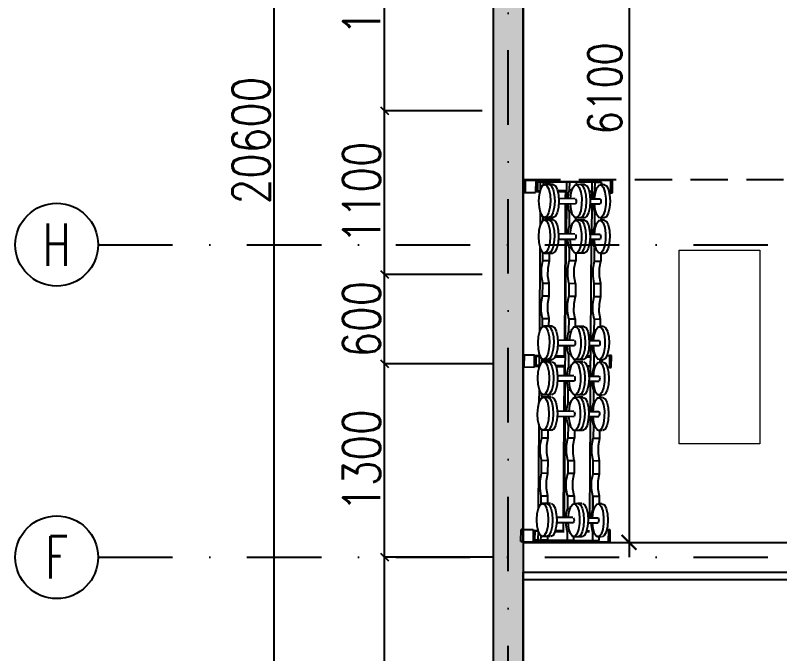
# Model space of a CAD drawing. Extents: x -32840 to 422982, y 280745 to 888746.
# Drawn here: x 210479 to 215614, y 395583 to 399873 of the extents above; entities that cross this region are included whole.
import ezdxf
from ezdxf.enums import TextEntityAlignment as Align

# ---------------------------------------------------------------- set-up
doc = ezdxf.new("R2010")
doc.units = 0
doc.header["$LTSCALE"] = 1000
doc.header["$PDMODE"] = 3
for name, pattern in [('ABOVE', [0.4, 0.2, -0.2]), ('CONTINOUS', [0]), ('DASHDOT', [1, 0.5, -0.25, 0, -0.25]), ('HIDDEN', [0.375, 0.25, -0.125]), ('HIDDEN2', [0.1875, 0.125, -0.0625])]:
    doc.linetypes.add(name, pattern=pattern)
doc.layers.get('Defpoints').update_dxf_attribs({"linetype": 'HIDDEN'})
doc.layers.add('0.05', color=7, linetype='Continuous', lineweight=0, true_color=0x525252)
for name, color, linetype in [('A-COURTS', 2, 'Continuous'), ('a-dim', 3, 'Continuous'), ('A-Duct Above', 20, 'HIDDEN2'), ('A-GRID', 31, 'DASHDOT'), ('A-GRID NO', 40, 'CONTINOUS'), ('A-WAL', 7, 'Continuous'), ('A-WALL', 7, 'CONTINOUS'), ('S-RCWALL', 10, 'Continuous'), ('S-RCWALL HATCH', 165, 'Continuous'), ('STR-BEAMS', 6, 'ABOVE')]:
    doc.layers.add(name, color=color, linetype=linetype)
doc.layers.add('A-Dim grid', color=3, linetype='Continuous', transparency=0.5)
doc.layers.add('A-FUR', color=33, linetype='Continuous', plot=False, transparency=0.5)
doc.styles.add('ROMANS', font='romans.shx', dxfattribs={"width": 0.8})
doc.dimstyles.new('A-Dim Grid', dxfattribs={"dimscale": 100, "dimtxt": 2.5, "dimasz": 0.5, "dimexe": 0, "dimexo": 0, "dimgap": 0.3, "dimtad": 1, "dimdec": 0, "dimlfac": -0.01, "dimzin": 3, "dimdsep": 46, "dimtxsty": 'ROMANS', "dimblk": 'OBLIQUE', "dimcen": 5, "dimclrd": 256, "dimclre": 8, "dimclrt": 4, "dimadec": 0, "dimazin": 0, "dimtfac": 1, "dimtdec": 0, "dimtix": 1, "dimtmove": 1, "dimatfit": 3, "dimfxl": 1, "dimfrac": 2, "dimtolj": 1, "dimtzin": 3, "dimlwd": -1, "dimarcsym": 0})
doc.dimstyles.new('dim-1', dxfattribs={"dimscale": 100, "dimtxt": 2.25, "dimasz": 1, "dimexe": 1, "dimexo": 1, "dimgap": 0.5, "dimtad": 1, "dimdec": 0, "dimzin": 3, "dimdsep": 46, "dimtxsty": 'ROMANS', "dimblk": 'ARCHTICK', "dimcen": 0.0625, "dimdle": 1, "dimclrd": 256, "dimclre": 256, "dimclrt": 6, "dimadec": 0, "dimazin": 0, "dimtfac": 1, "dimtdec": 0, "dimtix": 1, "dimtmove": 1, "dimatfit": 3, "dimfxl": 1, "dimfrac": 2, "dimtolj": 1, "dimtzin": 3, "dimarcsym": 0})

# ---------------------------------------------------------------- blocks, each defined once
blk = doc.blocks.new('A$C015D4CAF')
at = {"layer": 'A-COURTS'}
blk.add_lwpolyline([(0, 9750), (0, 9750), (0, 0), (6400, 0), (6400, 9750)], dxfattribs=at)
blk = doc.blocks.new('_ArchTick')
at = {"color": 0, "linetype": 'ByBlock', "const_width": 0.15}
blk.add_lwpolyline([(-0.5, -0.5), (0.5, 0.5)], dxfattribs=at)
blk = doc.blocks.new('*D2508')
at = {"layer": 'a-dim', "lineweight": -2, "transparency": 16777216}
for p, q in [((214602, 402531.2), (214602, 396231.2)), ((213990.6, 402431.2), (214702, 402431.2)), ((213990.6, 396331.2), (214702, 396331.2))]:
    blk.add_line(p, q, dxfattribs=at)
at = {"layer": 'Defpoints', "color": 0, "transparency": 16777216}
for p in [(213890.6, 402431.2), (213890.6, 396331.2), (214602, 396331.2)]:
    blk.add_point(p, dxfattribs=at)
at = {"layer": 'a-dim', "lineweight": -2, "transparency": 16777216, "xscale": 100, "yscale": 100, "zscale": 100}
for p, rotation in [((214602, 402431.2), 90), ((214602, 396331.2), 270)]:
    blk.add_blockref('_ArchTick', p, dxfattribs=dict(at, rotation=rotation))
at = {"layer": 'a-dim', "color": 6, "transparency": 16777216, "insert": (214439.5, 399381.2), "char_height": 225, "attachment_point": 5, "rotation": 90, "style": 'ROMANS'}
blk.add_mtext('\\A1;6100', dxfattribs=at)
blk = doc.blocks.new('_Oblique')
at = {"color": 0, "linetype": 'ByBlock', "lineweight": -2}
blk.add_line((-0.5, -0.5), (0.5, 0.5), dxfattribs=at)
at = {"color": 0, "linetype": 'ByBlock'}
blk.add_line((-0.5, -0.5), (0.5, 0.5), dxfattribs=at)
blk = doc.blocks.new('*D2681')
at = {"layer": 'A-Dim grid', "color": 8, "lineweight": -2, "transparency": 16777216}
for p, q in [((213690.6, 396231.2), (212959.9, 396231.2)), ((213690.6, 389531.2), (212959.9, 389531.2))]:
    blk.add_line(p, q, dxfattribs=at)
at = {"layer": 'A-Dim grid', "transparency": 16777216}
blk.add_line((212959.9, 389531.2), (212959.9, 396231.2), dxfattribs=at)
at = {"layer": 'Defpoints', "color": 0, "transparency": 16777216}
for p in [(212959.9, 396231.2), (213690.6, 396231.2), (213690.6, 389531.2)]:
    blk.add_point(p, dxfattribs=at)
at = {"layer": 'A-Dim grid', "transparency": 16777216, "xscale": 50, "yscale": 50, "zscale": 50}
for p, rotation in [((212959.9, 396231.2), 90), ((212959.9, 389531.2), 270)]:
    blk.add_blockref('_Oblique', p, dxfattribs=dict(at, rotation=rotation))
at = {"layer": 'A-Dim grid', "color": 4, "transparency": 16777216, "insert": (212804.9, 392881.2), "char_height": 250, "attachment_point": 5, "rotation": 90, "style": 'ROMANS'}
blk.add_mtext('\\A1;6700', dxfattribs=at)
blk = doc.blocks.new('*D2682')
at = {"layer": 'A-Dim grid', "color": 8, "lineweight": -2, "transparency": 16777216}
for p, q in [((213690.6, 397531.2), (212959.9, 397531.2)), ((213690.6, 396231.2), (212959.9, 396231.2))]:
    blk.add_line(p, q, dxfattribs=at)
at = {"layer": 'A-Dim grid', "transparency": 16777216}
blk.add_line((212959.9, 396231.2), (212959.9, 397531.2), dxfattribs=at)
at = {"layer": 'Defpoints', "color": 0, "transparency": 16777216}
for p in [(212959.9, 397531.2), (213690.6, 397531.2), (213690.6, 396231.2)]:
    blk.add_point(p, dxfattribs=at)
at = {"layer": 'A-Dim grid', "transparency": 16777216, "xscale": 50, "yscale": 50, "zscale": 50}
for p, rotation in [((212959.9, 397531.2), 90), ((212959.9, 396231.2), 270)]:
    blk.add_blockref('_Oblique', p, dxfattribs=dict(at, rotation=rotation))
at = {"layer": 'A-Dim grid', "color": 4, "transparency": 16777216, "insert": (212804.9, 396881.2), "char_height": 250, "attachment_point": 5, "rotation": 90, "style": 'ROMANS'}
blk.add_mtext('\\A1;1300', dxfattribs=at)
blk = doc.blocks.new('*D2683')
at = {"layer": 'A-Dim grid', "color": 8, "lineweight": -2, "transparency": 16777216}
for p, q in [((213615.6, 399231.2), (212959.9, 399231.2)), ((213615.6, 398131.2), (212959.9, 398131.2))]:
    blk.add_line(p, q, dxfattribs=at)
at = {"layer": 'A-Dim grid', "transparency": 16777216}
blk.add_line((212959.9, 398131.2), (212959.9, 399231.2), dxfattribs=at)
at = {"layer": 'Defpoints', "color": 0, "transparency": 16777216}
for p in [(212959.9, 399231.2), (213615.6, 399231.2), (213615.6, 398131.2)]:
    blk.add_point(p, dxfattribs=at)
at = {"layer": 'A-Dim grid', "transparency": 16777216, "xscale": 50, "yscale": 50, "zscale": 50}
for p, rotation in [((212959.9, 399231.2), 90), ((212959.9, 398131.2), 270)]:
    blk.add_blockref('_Oblique', p, dxfattribs=dict(at, rotation=rotation))
at = {"layer": 'A-Dim grid', "color": 4, "transparency": 16777216, "insert": (212804.9, 398681.2), "char_height": 250, "attachment_point": 5, "rotation": 90, "style": 'ROMANS'}
blk.add_mtext('\\A1;1100', dxfattribs=at)
blk = doc.blocks.new('*D2684')
at = {"layer": 'A-Dim grid', "color": 8, "lineweight": -2, "transparency": 16777216}
for p, q in [((213615.6, 400931.2), (212959.9, 400931.2)), ((213615.6, 399231.2), (212959.9, 399231.2))]:
    blk.add_line(p, q, dxfattribs=at)
at = {"layer": 'A-Dim grid', "transparency": 16777216}
blk.add_line((212959.9, 399231.2), (212959.9, 400931.2), dxfattribs=at)
at = {"layer": 'Defpoints', "color": 0, "transparency": 16777216}
for p in [(212959.9, 400931.2), (213615.6, 400931.2), (213615.6, 399231.2)]:
    blk.add_point(p, dxfattribs=at)
at = {"layer": 'A-Dim grid', "transparency": 16777216, "xscale": 50, "yscale": 50, "zscale": 50}
for p, rotation in [((212959.9, 400931.2), 90), ((212959.9, 399231.2), 270)]:
    blk.add_blockref('_Oblique', p, dxfattribs=dict(at, rotation=rotation))
at = {"layer": 'A-Dim grid', "color": 4, "transparency": 16777216, "insert": (212804.9, 400081.2), "char_height": 250, "attachment_point": 5, "rotation": 90, "style": 'ROMANS'}
blk.add_mtext('\\A1;1700', dxfattribs=at)
blk = doc.blocks.new('*D2687')
at = {"layer": 'A-Dim grid', "color": 8, "lineweight": -2, "transparency": 16777216}
for p, q in [((212755.6, 409331.2), (212217.7, 409331.2)), ((212755.6, 388731.2), (212217.7, 388731.2))]:
    blk.add_line(p, q, dxfattribs=at)
at = {"layer": 'A-Dim grid', "transparency": 16777216}
blk.add_line((212217.7, 388731.2), (212217.7, 409331.2), dxfattribs=at)
at = {"layer": 'Defpoints', "color": 0, "transparency": 16777216}
for p in [(212217.7, 409331.2), (212755.6, 409331.2), (212755.6, 388731.2)]:
    blk.add_point(p, dxfattribs=at)
at = {"layer": 'A-Dim grid', "transparency": 16777216, "xscale": 50, "yscale": 50, "zscale": 50}
for p, rotation in [((212217.7, 409331.2), 90), ((212217.7, 388731.2), 270)]:
    blk.add_blockref('_Oblique', p, dxfattribs=dict(at, rotation=rotation))
at = {"layer": 'A-Dim grid', "color": 4, "transparency": 16777216, "insert": (212062.7, 399031.2), "char_height": 250, "attachment_point": 5, "rotation": 90, "style": 'ROMANS'}
blk.add_mtext('\\A1;20600', dxfattribs=at)
blk = doc.blocks.new('*D2580')
at = {"layer": 'A-Dim grid', "color": 8, "lineweight": -2, "transparency": 16777216}
for p, q in [((213615.6, 398131.2), (212959.9, 398131.2)), ((213615.6, 397531.2), (212959.9, 397531.2))]:
    blk.add_line(p, q, dxfattribs=at)
at = {"layer": 'A-Dim grid', "transparency": 16777216}
blk.add_line((212959.9, 397531.2), (212959.9, 398131.2), dxfattribs=at)
at = {"layer": 'Defpoints', "color": 0, "transparency": 16777216}
for p in [(212959.9, 398131.2), (213615.6, 398131.2), (213615.6, 397531.2)]:
    blk.add_point(p, dxfattribs=at)
at = {"layer": 'A-Dim grid', "transparency": 16777216, "xscale": 50, "yscale": 50, "zscale": 50}
for p, rotation in [((212959.9, 398131.2), 90), ((212959.9, 397531.2), 270)]:
    blk.add_blockref('_Oblique', p, dxfattribs=dict(at, rotation=rotation))
at = {"layer": 'A-Dim grid', "color": 4, "transparency": 16777216, "insert": (212804.9, 397831.2), "char_height": 250, "attachment_point": 5, "rotation": 90, "style": 'ROMANS'}
blk.add_mtext('\\A1;600', dxfattribs=at)
blk = doc.blocks.new('REC-GYM 14')
at = {"ltscale": 10}
for p, q in [((0, 23.47), (0, 23.94)), ((0, 23.94), (3.29, 23.94)), ((0, 23.47), (0, 20.65)), ((3.29, 23.47), (0, 23.47)), ((3.29, 23.94), (3.29, 23.47)), ((3.29, 23.03), (3.29, 23.47)), ((46.94, 23.47), (46.94, 23.94)), ((46.94, 23.94), (50.21, 23.94)), ((46.94, 23.47), (46.94, 22.92)), ((50.21, 23.47), (46.94, 23.47)), ((50.21, 23.94), (50.21, 23.47)), ((50.21, 22.82), (50.21, 23.47)), ((93.86, 23.47), (93.86, 23.94)), ((93.86, 23.94), (97.15, 23.94)), ((93.86, 23.1), (93.86, 23.47)), ((93.86, 23.47), (97.15, 23.47)), ((97.15, 23.94), (97.15, 20.65)), ((0.45, 20.65), (0, 20.65)), ((0.24, 20.63), (0.24, 3.31)), ((0.47, 19.23), (0.47, 20.99)), ((0.47, 20.99), (1.37, 20.99)), ((1.4, 21.63), (1.4, 20.52)), ((5.21, 17.97), (5.21, 20.7)), ((6.55, 17.97), (6.55, 20.7)), ((10.32, 21.63), (10.31, 20.66)), ((10.34, 20.99), (12.36, 20.99)), ((12.36, 19.23), (12.36, 20.99)), ((18.39, 20.99), (21.89, 20.99)), ((18.39, 19.23), (18.39, 20.99)), ((21.89, 19.23), (21.89, 20.99)), ((27.92, 20.99), (29.97, 20.99)), ((27.92, 19.23), (27.92, 20.99)), ((29.99, 21.63), (29.99, 20.52)), ((33.76, 17.97), (33.76, 20.7)), ((35.1, 17.97), (35.1, 20.7)), ((38.91, 21.63), (38.89, 20.66)), ((38.91, 20.99), (39.49, 20.99)), ((39.52, 21.63), (39.52, 20.52)), ((43.29, 17.97), (43.29, 20.7)), ((44.63, 17.97), (44.63, 20.7)), ((48.44, 21.63), (48.42, 20.66)), ((48.44, 20.99), (49.02, 20.99)), ((49.04, 21.78), (49.04, 20.66)), ((52.83, 17.97), (52.83, 20.7)), ((54.17, 17.97), (54.17, 20.7)), ((57.96, 21.76), (57.96, 20.66)), ((57.96, 20.99), (59.97, 20.99)), ((59.97, 19.23), (59.97, 20.99)), ((66, 19.23), (66, 20.99)), ((66, 20.99), (69.51, 20.99)), ((69.51, 19.23), (69.51, 20.99)), ((75.54, 19.23), (75.54, 20.99)), ((75.54, 20.99), (77.59, 20.99)), ((77.62, 21.78), (77.62, 20.66)), ((81.41, 17.97), (81.41, 20.7)), ((82.75, 17.97), (82.75, 20.7)), ((86.54, 21.76), (86.54, 20.66)), ((87.12, 20.99), (86.54, 20.99)), ((87.14, 21.78), (87.14, 20.66)), ((90.93, 17.97), (90.93, 20.7)), ((92.26, 17.97), (92.26, 20.7)), ((96.06, 21.76), (96.06, 20.66)), ((96.68, 20.99), (96.07, 20.99)), ((96.68, 20.99), (96.68, 19.23)), ((96.7, 20.65), (97.15, 20.65)), ((96.91, 3.31), (96.91, 20.63)), ((0.47, 14.19), (0.47, 19.23)), ((2.82, 19.23), (0.47, 19.23)), ((2.82, 19.23), (2.82, 19.53)), ((8.86, 19.53), (8.86, 19.23)), ((12.37, 19.23), (8.87, 19.23)), ((8.87, 19.23), (12.36, 19.23)), ((18.39, 19.23), (21.89, 19.23)), ((31.42, 19.23), (27.92, 19.23)), ((40.92, 19.23), (37.42, 19.23)), ((46.96, 19.23), (46.96, 19.52)), ((50.46, 19.23), (46.96, 19.23)), ((50.46, 19.23), (50.46, 19.53)), ((50.46, 19.23), (50.46, 19.53)), ((50.47, 19.23), (50.47, 19.54)), ((56.49, 19.53), (56.49, 19.22)), ((56.49, 19.23), (56.49, 19.53)), ((56.49, 19.53), (56.49, 19.23)), ((59.99, 19.23), (56.49, 19.23)), ((66, 19.23), (69.51, 19.23)), ((75.54, 19.23), (79.04, 19.23)), ((79.04, 19.23), (79.04, 19.53)), ((79.05, 19.23), (79.05, 19.54)), ((85.07, 19.23), (85.07, 19.53)), ((85.07, 19.53), (85.07, 19.23)), ((85.07, 19.53), (85.07, 19.22)), ((85.07, 19.23), (88.57, 19.23)), ((88.57, 19.23), (88.57, 19.54)), ((94.59, 19.53), (94.59, 19.22)), ((94.59, 19.23), (96.68, 19.23)), ((96.68, 19.23), (96.68, 14.19)), ((2.82, 17.47), (2.82, 18.4)), ((3.05, 17.52), (3.05, 18.4)), ((6.56, 18.42), (33.78, 18.42)), ((35.13, 18.42), (43.28, 18.42)), ((44.66, 18.42), (52.81, 18.42)), ((47.16, 18.4), (47.16, 17.39)), ((47.41, 17.29), (47.41, 18.4)), ((49.04, 16.45), (49.04, 15.36)), ((49.75, 17.16), (49.75, 18.4)), ((49.99, 18.4), (49.99, 17.29)), ((54.18, 18.42), (81.39, 18.42)), ((57.96, 16.45), (57.96, 15.36)), ((77.62, 16.45), (77.62, 15.36)), ((90.91, 18.42), (82.76, 18.42)), ((86.54, 16.45), (86.54, 15.36)), ((87.14, 16.45), (87.14, 15.36)), ((96.68, 18.42), (92.3, 18.42)), ((94.1, 18.4), (94.1, 17.72)), ((94.33, 17.66), (94.33, 18.4)), ((96.06, 16.45), (96.06, 15.36)), ((1.4, 15.21), (1.37, 14.03)), ((1.4, 16.31), (1.4, 15.21)), ((10.32, 15.21), (10.29, 14.03)), ((10.32, 16.31), (10.32, 15.21)), ((29.99, 15.21), (29.95, 14.03)), ((29.99, 16.31), (29.99, 15.21)), ((38.91, 15.21), (38.87, 14.03)), ((38.91, 16.31), (38.91, 15.21)), ((39.52, 15.21), (39.49, 14.03)), ((39.52, 16.31), (39.52, 15.21)), ((48.44, 15.21), (48.41, 14.03)), ((48.44, 16.31), (48.44, 15.21)), ((49.04, 15.36), (49, 14.18)), ((49.04, 15.21), (49, 14.03)), ((49.04, 16.31), (49.04, 15.21)), ((57.96, 15.36), (57.92, 14.18)), ((77.62, 15.36), (77.59, 14.18)), ((86.54, 15.36), (86.51, 14.18)), ((87.14, 15.36), (87.1, 14.18)), ((96.06, 15.36), (96.02, 14.18)), ((0.47, 12.42), (0.47, 14.18)), ((0.47, 14.18), (1.35, 14.18)), ((0.47, 7.13), (0.47, 12.42)), ((2.82, 12.42), (0.47, 12.42)), ((2.82, 12.89), (2.82, 12.42)), ((5.19, 9.53), (5.19, 14.05)), ((6.55, 13.92), (6.55, 9.53)), ((8.86, 12.9), (8.86, 12.42)), ((12.36, 12.42), (8.87, 12.42)), ((12.37, 12.42), (8.87, 12.42)), ((12.36, 14.18), (10.32, 14.18)), ((12.36, 12.42), (12.36, 14.18)), ((12.36, 12.89), (12.36, 12.42)), ((18.39, 14.18), (18.39, 12.42)), ((21.89, 14.18), (18.39, 14.18)), ((21.89, 12.42), (18.39, 12.42)), ((21.89, 12.42), (21.89, 14.18)), ((27.92, 14.18), (27.92, 12.42)), ((29.95, 14.18), (27.92, 14.18)), ((31.42, 12.42), (27.92, 12.42)), ((31.41, 12.42), (31.41, 12.89)), ((33.74, 9.53), (33.74, 14.05)), ((35.1, 13.92), (35.1, 9.53)), ((37.42, 12.89), (37.42, 12.42)), ((37.42, 12.42), (40.92, 12.42)), ((39.47, 14.18), (38.89, 14.18)), ((40.92, 12.42), (40.92, 12.9)), ((43.28, 9.53), (43.28, 14.05)), ((44.63, 13.92), (44.63, 9.53)), ((46.96, 12.42), (46.96, 12.9)), ((50.46, 12.42), (46.96, 12.42)), ((48.42, 14.18), (48.99, 14.18)), ((50.47, 13.04), (50.47, 12.42)), ((52.81, 9.53), (52.81, 14.05)), ((54.17, 13.92), (54.17, 9.53)), ((56.49, 12.42), (56.49, 13.05)), ((59.97, 12.42), (56.49, 12.42)), ((59.97, 14.18), (57.94, 14.18)), ((59.97, 12.42), (59.97, 14.18)), ((69.51, 14.18), (66, 14.18)), ((66, 14.18), (66, 12.42)), ((69.51, 12.42), (66, 12.42)), ((69.51, 12.42), (69.51, 14.18)), ((77.57, 14.18), (75.54, 14.18)), ((75.54, 14.18), (75.54, 12.42)), ((79.04, 12.42), (75.54, 12.42)), ((79.05, 13.04), (79.05, 12.42)), ((81.39, 9.53), (81.39, 14.05)), ((82.75, 13.92), (82.75, 9.53)), ((85.07, 12.42), (85.07, 13.05)), ((85.07, 12.42), (88.57, 12.42)), ((86.52, 14.18), (87.1, 14.18)), ((88.57, 13.04), (88.57, 12.42)), ((90.91, 9.53), (90.91, 14.05)), ((92.26, 13.92), (92.26, 9.53)), ((94.59, 12.42), (94.59, 13.05)), ((94.59, 12.42), (96.68, 12.42)), ((96.68, 14.18), (96.06, 14.18)), ((96.68, 14.18), (96.68, 12.42)), ((96.68, 12.42), (96.68, 7.13)), ((2.82, 9.16), (2.82, 11.6)), ((2.84, 11.37), (5.15, 11.37)), ((3.05, 9.23), (3.05, 11.36)), ((6.55, 11.61), (33.74, 11.61)), ((6.55, 11.37), (33.74, 11.37)), ((35.12, 11.61), (43.26, 11.61)), ((35.12, 11.37), (43.26, 11.37)), ((44.65, 11.61), (52.79, 11.61)), ((44.65, 11.37), (47.39, 11.37)), ((47.16, 9.08), (47.16, 11.36)), ((47.41, 8.98), (47.41, 11.6)), ((49.75, 8.87), (49.75, 11.6)), ((49.76, 11.37), (52.79, 11.37)), ((49.99, 8.98), (49.99, 11.36)), ((54.17, 11.61), (81.36, 11.61)), ((54.17, 11.37), (81.36, 11.37)), ((90.89, 11.61), (82.75, 11.61)), ((82.75, 11.37), (90.89, 11.37)), ((96.68, 11.61), (92.28, 11.61)), ((92.28, 11.37), (94.31, 11.37)), ((94.1, 11.36), (94.1, 9.29)), ((94.33, 11.6), (94.33, 9.23)), ((0.47, 7.13), (0.47, 5.37)), ((1.35, 7.13), (0.47, 7.13)), ((1.39, 7.87), (1.39, 6.76)), ((1.39, 6.76), (1.39, 5.6)), ((10.31, 7.87), (10.31, 6.76)), ((10.31, 6.76), (10.31, 5.6)), ((10.32, 7.13), (12.36, 7.13)), ((12.36, 5.37), (12.36, 7.13)), ((18.39, 7.13), (21.89, 7.13)), ((18.39, 7.13), (18.39, 5.37)), ((21.89, 5.37), (21.89, 7.13)), ((27.92, 7.13), (29.95, 7.13)), ((27.92, 5.37), (27.92, 7.13)), ((29.97, 7.87), (29.97, 6.76)), ((29.97, 6.76), (29.97, 5.6)), ((38.89, 7.87), (38.89, 6.76)), ((38.89, 7.13), (39.47, 7.13)), ((38.89, 6.76), (38.89, 5.6)), ((39.5, 7.87), (39.5, 6.76)), ((39.5, 6.76), (39.5, 5.6)), ((48.42, 7.87), (48.42, 6.76)), ((48.42, 7.13), (48.99, 7.13)), ((48.42, 6.76), (48.42, 5.6)), ((49.02, 5.74), (49.02, 8.02)), ((57.94, 8.02), (57.94, 6.9)), ((57.94, 7.13), (59.97, 7.13)), ((57.94, 6.9), (57.94, 5.74)), ((59.97, 5.37), (59.97, 7.13)), ((66, 7.13), (66, 5.37)), ((66, 7.13), (69.51, 7.13)), ((69.51, 5.37), (69.51, 7.13)), ((75.54, 7.13), (75.54, 5.37)), ((75.54, 7.13), (77.57, 7.13)), ((77.6, 5.74), (77.6, 8.02)), ((86.52, 8.02), (86.52, 6.9)), ((86.52, 7.65), (86.52, 6.53)), ((86.52, 6.9), (86.52, 5.74)), ((86.52, 6.9), (87.09, 6.9)), ((87.12, 5.74), (87.12, 8.02)), ((96.04, 8.02), (96.04, 6.9)), ((96.04, 6.9), (96.04, 5.74)), ((96.06, 7.13), (96.68, 7.13)), ((96.68, 5.37), (96.68, 7.13)), ((0.47, 4.56), (0.47, 5.37)), ((0.47, 5.37), (1.5, 5.37)), ((2.82, 4.56), (0.47, 4.56)), ((0.47, 3.76), (0.47, 4.56)), ((2.82, 4.56), (2.82, 3.76)), ((3.05, 3.31), (3.05, 4.53)), ((31.57, 4.56), (8.71, 4.56)), ((10.19, 5.37), (12.36, 5.37)), ((18.39, 5.37), (21.89, 5.37)), ((27.92, 5.37), (30.1, 5.37)), ((41.08, 4.56), (37.28, 4.56)), ((38.74, 5.37), (39.6, 5.37)), ((50.62, 4.56), (46.79, 4.56)), ((47.16, 3.31), (47.16, 4.55)), ((47.41, 3.76), (47.41, 4.56)), ((48.28, 5.37), (49.13, 5.37)), ((49.75, 4.56), (49.75, 3.76)), ((49.99, 4.55), (49.99, 3.31)), ((79.18, 4.56), (56.33, 4.56)), ((57.81, 5.37), (59.97, 5.37)), ((66, 5.37), (69.51, 5.37)), ((75.54, 5.37), (77.72, 5.37)), ((88.72, 4.56), (84.91, 4.56)), ((86.39, 5.37), (87.23, 5.37)), ((94.1, 3.31), (94.1, 4.47)), ((94.33, 3.76), (94.33, 4.52)), ((94.44, 4.56), (96.68, 4.56)), ((95.91, 5.37), (96.68, 5.37)), ((96.68, 5.37), (96.68, 4.56)), ((96.68, 3.76), (96.68, 4.56)), ((0, 0.48), (0, 3.29)), ((3.29, 3.29), (0, 3.29)), ((0.47, 3.76), (2.82, 3.76)), ((3.29, 0.48), (3.29, 3.29)), ((46.94, 0.48), (46.94, 3.29)), ((46.94, 3.29), (50.21, 3.29)), ((47.41, 3.76), (49.75, 3.76)), ((50.21, 0.48), (50.21, 3.29)), ((93.86, 0.48), (93.86, 3.29)), ((97.15, 3.29), (93.86, 3.29)), ((96.68, 3.76), (94.33, 3.76)), ((97.15, 0.48), (97.15, 3.29)), ((3.29, 0.48), (0, 0.48)), ((0, 0), (0, 0.48)), ((0, 0), (3.29, 0)), ((3.29, 0.48), (3.29, 0)), ((50.21, 0.48), (46.94, 0.48)), ((46.94, 0), (46.94, 0.48)), ((50.21, 0.48), (50.21, 0)), ((97.15, 0.48), (93.86, 0.48)), ((93.86, 0), (93.86, 0.48)), ((97.15, 0.48), (97.15, 0))]:
    blk.add_line(p, q, dxfattribs=at)
for points in [[(10.34, 21.76), (10.02, 22.35), (9.06, 22.85), (7.62, 23.19), (5.91, 23.31), (4.19, 23.19), (2.73, 22.86), (1.76, 22.36), (1.42, 21.78)], [(38.89, 21.76), (38.57, 22.35), (37.61, 22.85), (36.17, 23.19), (34.46, 23.31), (32.74, 23.19), (31.29, 22.86), (30.31, 22.36), (29.97, 21.78)], [(48.42, 21.76), (48.1, 22.35), (47.14, 22.85), (45.7, 23.19), (43.99, 23.31), (42.27, 23.19), (40.82, 22.86), (39.84, 22.36), (39.5, 21.78)], [(57.96, 21.76), (57.63, 22.35), (56.68, 22.85), (55.23, 23.19), (53.52, 23.31), (51.81, 23.19), (50.35, 22.86), (49.38, 22.36), (49.04, 21.78)], [(86.54, 21.76), (86.22, 22.35), (85.26, 22.85), (83.81, 23.19), (82.1, 23.31), (80.39, 23.19), (78.93, 22.86), (77.96, 22.36), (77.62, 21.78)], [(96.06, 21.76), (95.73, 22.35), (94.78, 22.85), (93.33, 23.19), (91.62, 23.31), (89.91, 23.19), (88.45, 22.86), (87.48, 22.36), (87.14, 21.78)], [(6.55, 19.15), (8.21, 19.36), (9.5, 19.77), (10.23, 20.32), (10.27, 20.93), (9.63, 21.49), (8.39, 21.93), (6.76, 22.16), (5, 22.16), (3.37, 21.93), (2.13, 21.49), (1.49, 20.93), (1.53, 20.32), (2.26, 19.77), (3.55, 19.36), (5.21, 19.15)], [(12.36, 20.99), (14.28, 20.63), (16.46, 20.63), (18.39, 20.98)], [(21.89, 20.99), (23.81, 20.63), (26, 20.63), (27.92, 20.98)], [(35.1, 19.15), (36.76, 19.36), (38.05, 19.77), (38.78, 20.32), (38.82, 20.93), (38.18, 21.49), (36.94, 21.93), (35.31, 22.16), (33.55, 22.16), (31.92, 21.93), (30.68, 21.49), (30.04, 20.93), (30.08, 20.32), (30.81, 19.77), (32.1, 19.36), (33.76, 19.15)], [(44.63, 19.15), (46.29, 19.36), (47.59, 19.77), (48.31, 20.32), (48.35, 20.93), (47.71, 21.49), (46.47, 21.93), (44.85, 22.16), (43.08, 22.16), (41.45, 21.93), (40.22, 21.49), (39.57, 20.93), (39.61, 20.32), (40.34, 19.77), (41.63, 19.36), (43.29, 19.15)], [(54.17, 19.15), (55.82, 19.36), (57.12, 19.77), (57.84, 20.32), (57.89, 20.93), (57.24, 21.49), (56.01, 21.93), (54.38, 22.16), (52.61, 22.16), (50.98, 21.93), (49.75, 21.49), (49.1, 20.93), (49.15, 20.32), (49.87, 19.77), (51.17, 19.36), (52.83, 19.15)], [(59.97, 20.99), (61.89, 20.63), (64.08, 20.63), (66, 20.98)], [(69.51, 20.99), (71.43, 20.63), (73.61, 20.63), (75.54, 20.98)], [(82.75, 19.15), (84.41, 19.36), (85.7, 19.77), (86.43, 20.32), (86.47, 20.93), (85.82, 21.49), (84.59, 21.93), (82.96, 22.16), (81.2, 22.16), (79.57, 21.93), (78.33, 21.49), (77.69, 20.93), (77.73, 20.32), (78.46, 19.77), (79.75, 19.36), (81.41, 19.15)], [(92.26, 19.15), (93.92, 19.36), (95.22, 19.77), (95.94, 20.32), (95.99, 20.93), (95.34, 21.49), (94.11, 21.93), (92.48, 22.16), (90.71, 22.16), (89.08, 21.93), (87.85, 21.49), (87.2, 20.93), (87.25, 20.32), (87.97, 19.77), (89.27, 19.36), (90.93, 19.15)], [(2.86, 19.23), (3.95, 18.97), (5.21, 18.84)], [(6.55, 18.84), (7.79, 18.97), (8.87, 19.22)], [(12.36, 19.23), (14.28, 18.87), (16.46, 18.87), (18.39, 19.23)], [(21.89, 19.23), (23.81, 18.87), (26, 18.87), (27.92, 19.23)], [(31.41, 19.23), (32.5, 18.97), (33.76, 18.84)], [(35.1, 18.84), (36.34, 18.97), (37.42, 19.22)], [(40.94, 19.23), (42.03, 18.97), (43.29, 18.84)], [(44.63, 18.84), (45.87, 18.97), (46.96, 19.22)], [(50.47, 19.23), (51.56, 18.97), (52.83, 18.84)], [(54.17, 18.84), (55.41, 18.97), (56.49, 19.22)], [(59.97, 19.23), (61.89, 18.87), (64.08, 18.87), (66, 19.23)], [(69.51, 19.23), (71.43, 18.87), (73.61, 18.87), (75.54, 19.23)], [(79.05, 19.23), (80.15, 18.97), (81.41, 18.84)], [(82.75, 18.84), (83.99, 18.97), (85.07, 19.22)], [(88.57, 19.23), (89.66, 18.97), (90.93, 18.84)], [(92.26, 18.84), (93.51, 18.97), (94.59, 19.22)], [(10.34, 16.45), (10, 17.04), (9.03, 17.54), (7.59, 17.87), (5.88, 17.99), (4.17, 17.87), (2.73, 17.54), (1.76, 17.04), (1.42, 16.45)], [(10.34, 15.33), (10.03, 15.92), (9.08, 16.42), (7.63, 16.76), (5.92, 16.89), (4.2, 16.78), (2.74, 16.44), (1.76, 15.95), (1.42, 15.36)], [(38.89, 16.45), (38.55, 17.04), (37.58, 17.54), (36.14, 17.87), (34.43, 17.99), (32.72, 17.87), (31.28, 17.54), (30.31, 17.04), (29.97, 16.45)], [(38.89, 15.33), (38.58, 15.92), (37.63, 16.42), (36.19, 16.76), (34.47, 16.89), (32.75, 16.78), (31.29, 16.44), (30.31, 15.95), (29.97, 15.36)], [(48.42, 16.45), (48.08, 17.04), (47.12, 17.54), (45.67, 17.87), (43.96, 17.99), (42.26, 17.87), (40.81, 17.54), (39.84, 17.04), (39.5, 16.45)], [(48.42, 15.33), (48.11, 15.92), (47.16, 16.42), (45.72, 16.76), (44, 16.89), (42.29, 16.78), (40.82, 16.44), (39.85, 15.95), (39.5, 15.36)], [(57.96, 16.45), (57.62, 17.04), (56.65, 17.54), (55.2, 17.87), (53.5, 17.99), (51.79, 17.87), (50.34, 17.54), (49.38, 17.04), (49.04, 16.45)], [(57.96, 15.33), (57.64, 15.92), (56.69, 16.42), (55.25, 16.76), (53.54, 16.89), (51.82, 16.78), (50.36, 16.44), (49.38, 15.95), (49.04, 15.36)], [(86.54, 16.45), (86.2, 17.04), (85.23, 17.54), (83.79, 17.87), (82.08, 17.99), (80.37, 17.87), (78.92, 17.54), (77.96, 17.04), (77.62, 16.45)], [(86.54, 15.33), (86.23, 15.92), (85.28, 16.42), (83.83, 16.76), (82.12, 16.89), (80.4, 16.78), (78.94, 16.44), (77.96, 15.95), (77.62, 15.36)], [(96.06, 16.45), (95.72, 17.04), (94.75, 17.54), (93.3, 17.87), (91.6, 17.99), (89.89, 17.87), (88.44, 17.54), (87.47, 17.04), (87.14, 16.45)], [(96.05, 15.33), (95.74, 15.92), (94.79, 16.42), (93.35, 16.76), (91.64, 16.89), (89.92, 16.78), (88.46, 16.44), (87.48, 15.95), (87.14, 15.36)], [(6.55, 12.67), (8.2, 12.88), (9.49, 13.29), (10.2, 13.85), (10.23, 14.45), (9.58, 15.02), (8.34, 15.45), (6.71, 15.68), (4.94, 15.68), (3.32, 15.44), (2.09, 15), (1.45, 14.44), (1.5, 13.83), (2.23, 13.28), (3.53, 12.87), (5.19, 12.66)], [(35.1, 12.67), (36.75, 12.88), (38.04, 13.29), (38.75, 13.85), (38.78, 14.45), (38.13, 15.02), (36.89, 15.45), (35.26, 15.68), (33.49, 15.68), (31.87, 15.44), (30.64, 15), (30, 14.44), (30.05, 13.83), (30.79, 13.28), (32.08, 12.87), (33.74, 12.66)], [(44.63, 12.67), (46.29, 12.88), (47.57, 13.29), (48.29, 13.85), (48.32, 14.45), (47.66, 15.02), (46.42, 15.45), (44.79, 15.68), (43.02, 15.68), (41.4, 15.44), (40.17, 15), (39.54, 14.44), (39.59, 13.83), (40.32, 13.28), (41.62, 12.87), (43.28, 12.66)], [(54.17, 12.67), (55.82, 12.88), (57.1, 13.29), (57.82, 13.85), (57.85, 14.45), (57.19, 15.02), (55.95, 15.45), (54.32, 15.68), (52.56, 15.68), (50.93, 15.44), (49.71, 15), (49.07, 14.44), (49.12, 13.83), (49.85, 13.28), (51.15, 12.87), (52.81, 12.66)], [(82.75, 12.67), (84.4, 12.88), (85.69, 13.29), (86.4, 13.85), (86.43, 14.45), (85.78, 15.02), (84.54, 15.45), (82.91, 15.68), (81.14, 15.68), (79.52, 15.44), (78.29, 15), (77.65, 14.44), (77.7, 13.83), (78.43, 13.28), (79.73, 12.87), (81.39, 12.66)], [(92.26, 12.67), (93.92, 12.88), (95.2, 13.29), (95.92, 13.85), (95.95, 14.45), (95.29, 15.02), (94.05, 15.45), (92.42, 15.68), (90.66, 15.68), (89.03, 15.44), (87.81, 15), (87.17, 14.44), (87.22, 13.83), (87.95, 13.28), (89.25, 12.87), (90.91, 12.66)], [(2.86, 12.42), (3.94, 12.17), (5.19, 12.04)], [(6.55, 12.03), (7.79, 12.17), (8.87, 12.42)], [(12.36, 14.18), (14.28, 13.82), (16.46, 13.82), (18.39, 14.18)], [(12.36, 12.42), (14.28, 12.06), (16.46, 12.06), (18.39, 12.42)], [(21.89, 14.18), (23.81, 13.82), (26, 13.82), (27.92, 14.18)], [(21.89, 12.42), (23.81, 12.06), (26, 12.06), (27.92, 12.42)], [(31.41, 12.42), (32.49, 12.17), (33.74, 12.04)], [(35.1, 12.03), (36.34, 12.17), (37.42, 12.42)], [(40.94, 12.42), (42.03, 12.17), (43.28, 12.04)], [(44.63, 12.03), (45.88, 12.17), (46.96, 12.42)], [(50.47, 12.42), (51.56, 12.17), (52.81, 12.04)], [(54.17, 12.03), (55.41, 12.17), (56.49, 12.42)], [(59.97, 14.18), (61.89, 13.82), (64.08, 13.82), (66, 14.18)], [(59.97, 12.42), (61.89, 12.06), (64.08, 12.06), (66, 12.42)], [(69.51, 14.18), (71.43, 13.82), (73.61, 13.82), (75.54, 14.18)], [(69.51, 12.42), (71.43, 12.06), (73.61, 12.06), (75.54, 12.42)], [(79.05, 12.42), (80.14, 12.17), (81.39, 12.04)], [(82.75, 12.03), (83.99, 12.17), (85.07, 12.42)], [(88.57, 12.42), (89.66, 12.17), (90.91, 12.04)], [(92.26, 12.03), (93.51, 12.17), (94.59, 12.42)], [(10.32, 8.02), (9.98, 8.6), (9.02, 9.1), (7.57, 9.43), (5.86, 9.55), (4.16, 9.43), (2.71, 9.1), (1.74, 8.6), (1.4, 8.02)], [(10.32, 6.9), (9.98, 7.49), (9.02, 7.99), (7.57, 8.32), (5.86, 8.44), (4.16, 8.32), (2.71, 7.99), (1.74, 7.49), (1.4, 6.9)], [(38.87, 8.02), (38.53, 8.6), (37.57, 9.1), (36.12, 9.43), (34.41, 9.55), (32.71, 9.43), (31.26, 9.1), (30.29, 8.6), (29.95, 8.02)], [(38.87, 6.9), (38.53, 7.49), (37.57, 7.99), (36.12, 8.32), (34.41, 8.44), (32.71, 8.32), (31.26, 7.99), (30.29, 7.49), (29.95, 6.9)], [(48.41, 8.02), (48.07, 8.6), (47.1, 9.1), (45.65, 9.43), (43.95, 9.55), (42.24, 9.43), (40.79, 9.1), (39.83, 8.6), (39.49, 8.02)], [(48.41, 6.9), (48.07, 7.49), (47.1, 7.99), (45.65, 8.32), (43.95, 8.44), (42.24, 8.32), (40.79, 7.99), (39.83, 7.49), (39.49, 6.9)], [(57.94, 8.02), (57.6, 8.6), (56.63, 9.1), (55.19, 9.43), (53.48, 9.55), (51.77, 9.43), (50.33, 9.1), (49.36, 8.6), (49.02, 8.02)], [(57.94, 6.9), (57.6, 7.49), (56.63, 7.99), (55.19, 8.32), (53.48, 8.44), (51.77, 8.32), (50.33, 7.99), (49.36, 7.49), (49.02, 6.9)], [(86.52, 8.02), (86.18, 8.6), (85.22, 9.1), (83.77, 9.43), (82.06, 9.55), (80.36, 9.43), (78.91, 9.1), (77.94, 8.6), (77.6, 8.02)], [(86.52, 6.9), (86.18, 7.49), (85.22, 7.99), (83.77, 8.32), (82.06, 8.44), (80.36, 8.32), (78.91, 7.99), (77.94, 7.49), (77.6, 6.9)], [(96.04, 8.02), (95.7, 8.6), (94.73, 9.1), (93.29, 9.43), (91.58, 9.55), (89.87, 9.43), (88.43, 9.1), (87.46, 8.6), (87.12, 8.02)], [(96.04, 6.9), (95.7, 7.49), (94.73, 7.99), (93.29, 8.32), (91.58, 8.44), (89.87, 8.32), (88.43, 7.99), (87.46, 7.49), (87.12, 6.9)], [(10.32, 5.74), (9.98, 6.33), (9.02, 6.83), (7.57, 7.16), (5.86, 7.27), (4.16, 7.16), (2.71, 6.83), (1.74, 6.33), (1.4, 5.74), (1.74, 5.16), (2.71, 4.66), (4.16, 4.33), (5.86, 4.21), (7.57, 4.33), (9.02, 4.66), (9.98, 5.16), (10.32, 5.74)], [(12.36, 7.13), (14.28, 6.77), (16.46, 6.77), (18.39, 7.13)], [(21.89, 7.13), (23.81, 6.77), (26, 6.77), (27.92, 7.13)], [(38.87, 5.74), (38.53, 6.33), (37.57, 6.83), (36.12, 7.16), (34.41, 7.27), (32.71, 7.16), (31.26, 6.83), (30.29, 6.33), (29.95, 5.74), (30.29, 5.16), (31.26, 4.66), (32.71, 4.33), (34.41, 4.21), (36.12, 4.33), (37.57, 4.66), (38.53, 5.16), (38.87, 5.74)], [(48.41, 5.74), (48.07, 6.33), (47.1, 6.83), (45.65, 7.16), (43.95, 7.27), (42.24, 7.16), (40.79, 6.83), (39.83, 6.33), (39.49, 5.74), (39.83, 5.16), (40.79, 4.66), (42.24, 4.33), (43.95, 4.21), (45.65, 4.33), (47.1, 4.66), (48.07, 5.16), (48.41, 5.74)], [(57.94, 5.74), (57.6, 6.33), (56.63, 6.83), (55.19, 7.16), (53.48, 7.27), (51.77, 7.16), (50.33, 6.83), (49.36, 6.33), (49.02, 5.74), (49.36, 5.16), (50.33, 4.66), (51.77, 4.33), (53.48, 4.21), (55.19, 4.33), (56.63, 4.66), (57.6, 5.16), (57.94, 5.74)], [(59.97, 7.13), (61.89, 6.77), (64.08, 6.77), (66, 7.13)], [(69.51, 7.13), (71.43, 6.77), (73.61, 6.77), (75.54, 7.13)], [(86.52, 5.74), (86.18, 6.33), (85.22, 6.83), (83.77, 7.16), (82.06, 7.27), (80.36, 7.16), (78.91, 6.83), (77.94, 6.33), (77.6, 5.74), (77.94, 5.16), (78.91, 4.66), (80.36, 4.33), (82.06, 4.21), (83.77, 4.33), (85.22, 4.66), (86.18, 5.16), (86.52, 5.74)], [(96.04, 5.74), (95.7, 6.33), (94.73, 6.83), (93.29, 7.16), (91.58, 7.27), (89.87, 7.16), (88.43, 6.83), (87.46, 6.33), (87.12, 5.74), (87.46, 5.16), (88.43, 4.66), (89.87, 4.33), (91.58, 4.21), (93.29, 4.33), (94.73, 4.66), (95.7, 5.16), (96.04, 5.74)], [(12.36, 5.37), (14.28, 5.02), (16.46, 5.01), (18.39, 5.37)], [(21.89, 5.37), (23.81, 5.02), (26, 5.01), (27.92, 5.37)], [(59.97, 5.37), (61.89, 5.02), (64.08, 5.01), (66, 5.37)], [(69.51, 5.37), (71.43, 5.02), (73.61, 5.01), (75.54, 5.37)]]:
    blk.add_lwpolyline(points, dxfattribs=at)
for centre in [(5.88, 19.39), (34.43, 19.39), (43.96, 19.39), (53.5, 19.39), (82.08, 19.39), (91.6, 19.39), (5.86, 12.74), (34.41, 12.74), (43.95, 12.74), (53.48, 12.74), (82.06, 12.74), (91.58, 12.74)]:
    blk.add_arc(centre, 1.47, 62.9005, 117.0995, dxfattribs=at)
blk = doc.blocks.new('Tag-Stair-No')
blk.add_circle((0, 0), 1.369)
at = {"color": 6, "style": 'ROMANS', "width": 0.7}
blk.add_attdef('SN', text='', height=1.4, dxfattribs=at).set_placement((0, -0.003), align=Align.MIDDLE)
blk = doc.blocks.new('GR')
at = {"layer": 'A-GRID'}
for p, q in [((216367.9, 436985.3), (216367.9, 465812.4)), ((213612.2, 448180.4), (236084.7, 448180.4)), ((213612.2, 446080.4), (228567.9, 446080.4))]:
    blk.add_line(p, q, dxfattribs=at)
at = {"layer": 'A-GRID NO', "xscale": 203.2, "yscale": 203.2, "zscale": 203.2}
for p, values in [((213334, 448180.4), {'SN': 'H'}), ((213334, 446080.4), {'SN': 'F'})]:
    blk.add_blockref('Tag-Stair-No', p, dxfattribs=at).add_auto_attribs(values)
blk = doc.blocks.new('A$C18a4869f')
at = {"layer": 'S-RCWALL HATCH'}
blk.add_hatch(color=253, dxfattribs=at).paths.add_polyline_path([(-0.2, -2110), (199.8, -2110), (199.8, -13200), (-0.2, -13200)])
at = {"layer": 'S-RCWALL'}
blk.add_lwpolyline([(-0.2, -2110), (199.8, -2110), (199.8, -13200), (-0.2, -13200)], close=True, dxfattribs=at)

msp = doc.modelspace()

# ---------------------------------------------------------------- linework, layer by layer
at = {"layer": '0.05'}
msp.add_lwpolyline([(214938.6, 398295.1), (215480, 398295.1), (215480, 396992.8), (214938.6, 396992.8)], close=True, dxfattribs=at)
at = {"layer": 'A-Duct Above', "color": 252, "ltscale": 2, "true_color": 0x939598}
msp.add_line((213890.6, 398770.1, 0), (220597.8, 398770.1, 0), dxfattribs=at)
at = {"layer": 'A-WALL'}
for p, q in [((213890.6, 396331.2), (213890.6, 402631.2)), ((213690.6, 389431.2), (213690.6, 401231.2)), ((213890.6, 396331.2), (224240.6, 396331.2)), ((213890.6, 396131.2), (224240.6, 396131.2)), ((213890.6, 389631.2), (213890.6, 396131.2))]:
    msp.add_line(p, q, dxfattribs=at)
at = {"layer": 'A-WALL', "flags": 128}
msp.add_lwpolyline([(244490.6, 409431.2), (249090.6, 409431), (249090.6, 392731), (243290.6, 392731.2), (243290.6, 392731.2), (241590.6, 392731.2), (241590.6, 392731.2), (238590.6, 392731.2), (238590.6, 389431.2), (238690.6, 389431.2), (238690.6, 388431.2), (237990.6, 388431.2), (237990.6, 388831.2), (226490.6, 388831.2), (226490.6, 388431.2), (225790.6, 388431.2), (225790.6, 389431.2), (219790.6, 389431.2), (219790.6, 389431.2), (218590.6, 389431.2), (218590.6, 389431.2), (213690.6, 389431.2), (213690.6, 402631.2)], dxfattribs=at)

# ---------------------------------------------------------------- block references
at = {"layer": 'A-FUR', "ltscale": 50, "xscale": -25.00000000190422, "yscale": 25.00000000190422, "zscale": 25.00000000190422, "rotation": 269.6071173502512}
msp.add_blockref('REC-GYM 14', (213876, 396336.3, 0), dxfattribs=at)
at = {"layer": 'A-GRID NO'}
msp.add_blockref('GR', (-2577.2, -49849.1), dxfattribs=at)
at = {"layer": 'A-WAL', "xscale": -1, "rotation": 270}
msp.add_blockref('A$C015D4CAF', (213890.6, 389681.2), dxfattribs=at)
at = {"layer": 'STR-BEAMS'}
msp.add_blockref('A$C18a4869f', (213690.6, 402631.2), dxfattribs=at)

# ---------------------------------------------------------------- dimensions: what is measured, and where the dimension line sits
at = {"layer": 'a-dim'}
dim = msp.add_linear_dim(base=(214602, 396331.2), p1=(213890.6, 402431.2), p2=(213890.6, 396331.2), angle=90, dimstyle='dim-1', dxfattribs=at)
dim.commit()
dim.dimension.update_dxf_attribs({"geometry": '*D2508', "text_midpoint": (214439.5, 399381.2)})
at = {"layer": 'A-Dim grid'}
for base, p1, p2, picture, middle in [((212217.7, 409331.2), (212755.6, 388731.2), (212755.6, 409331.2), '*D2687', (212062.7, 399031.2)), ((212959.9, 400931.2), (213615.6, 399231.2), (213615.6, 400931.2), '*D2684', (212804.9, 400081.2)), ((212959.9, 399231.2), (213615.6, 398131.2), (213615.6, 399231.2), '*D2683', (212804.9, 398681.2)), ((212959.9, 398131.2), (213615.6, 397531.2), (213615.6, 398131.2), '*D2580', (212804.9, 397831.2)), ((212959.9, 397531.2), (213690.6, 396231.2), (213690.6, 397531.2), '*D2682', (212804.9, 396881.2)), ((212959.9, 396231.2), (213690.6, 389531.2), (213690.6, 396231.2), '*D2681', (212804.9, 392881.2))]:
    dim = msp.add_linear_dim(base=base, p1=p1, p2=p2, angle=90, dimstyle='A-Dim Grid', dxfattribs=at)
    dim.commit()
    dim.dimension.update_dxf_attribs({"geometry": picture, "text_midpoint": middle})

doc.saveas('drawing.dxf')
